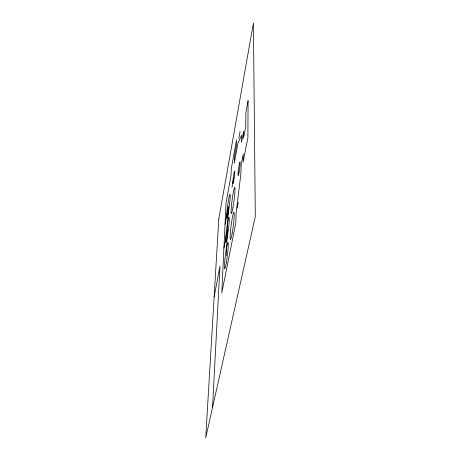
<?xml version="1.0" encoding="UTF-8"?>
<svg xmlns="http://www.w3.org/2000/svg" width="461" height="461" viewBox="0 0 461 461"><rect width="100%" height="100%" fill="white"/><g stroke="black" fill="none" stroke-linecap="round" stroke-linejoin="round"><path stroke-width="0.69" d="M226.322 255.607L228.42 206.263L225.037 224.421M212.521 407.507L219.983 266.135L214.135 296.919M238.821 138.433L240.083 131.541M231.952 187.299L233.796 177.416M223.913 248.191L227.417 229.803M237.156 208.095L238.291 202.385M248.081 100.711L247.891 137.643L243.154 162.007L243.281 153.893L241.051 165.47L240.89 173.664L236.072 213.57L235.825 222.813L221.776 293L226.063 202.667L231.013 175.52L231.278 168.778L236.522 139.85L236.32 146.408L234.511 156.342L234.28 163.159L237.997 142.91L241.639 135.309L241.501 142.484L243.621 131.172L243.512 138.49L245.73 126.775L245.874 112.553L248.081 100.711M218.796 218.992L205.704 437.95L255.296 216.595L253.423 23.05L218.796 218.992M239.052 172.328A6.834 0.53 -82.3 0 0 240.008 161.955A6.834 0.53 -82.3 0 0 238.181 171.884A6.834 0.53 -82.3 0 0 239.052 172.328M232.154 233.26A13.749 1.083 -82.7 0 0 233.952 212.285A13.749 1.083 -82.7 0 0 230.402 232.171A13.749 1.083 -82.7 0 0 232.154 233.26M232.891 207.853A13.098 0.985 -82.5 0 0 234.799 187.552A13.098 0.985 -82.5 0 0 231.405 206.09A13.098 0.985 -82.5 0 0 232.891 207.853M226.357 262.442A13.225 0.997 -82.9 0 0 227.988 242.503A13.225 0.997 -82.9 0 0 224.68 261.934A13.225 0.997 -82.9 0 0 226.357 262.442M227.342 236.637A12.603 0.91 -82.7 0 0 229.071 217.333A12.603 0.91 -82.7 0 0 225.902 235.467A12.603 0.91 -82.7 0 0 227.342 236.637M228.356 212.417A12.049 0.83 -82.6 0 0 229.999 194.317A12.049 0.83 -82.6 0 0 226.95 212.054A12.049 0.83 -82.6 0 0 228.356 212.417M233.727 180.793A6.258 0.449 -82.4 0 0 234.643 171.221A6.258 0.449 -82.4 0 0 233.024 180.228A6.258 0.449 -82.4 0 0 233.727 180.793"/></g></svg>
